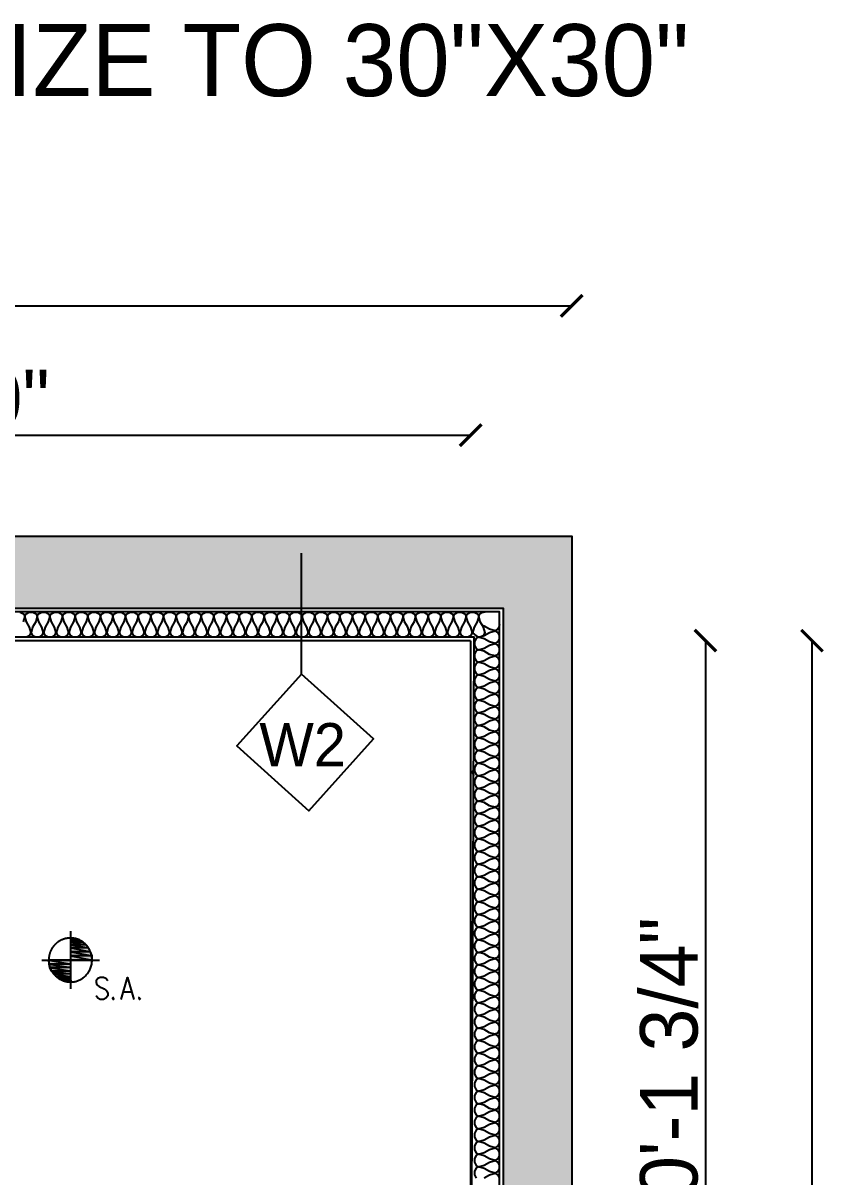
# Model space of a CAD drawing. Header units: inches. Extents: x 120 to 1121, y -124 to 610.
# Drawn here: x 808.6 to 919.9, y 443.3 to 603.6 of the extents above; entities that cross this region are included whole.
import ezdxf

# ---------------------------------------------------------------- set-up
doc = ezdxf.new("R2010")
doc.units = ezdxf.units.IN
doc.header["$LTSCALE"] = 0.5
doc.header["$MEASUREMENT"] = 0
doc.dimstyles.get("Standard").update_dxf_attribs({"dimtxt": 8, "dimasz": 3, "dimexe": 0.18, "dimexo": 0.0625, "dimgap": 1.03125, "dimtad": 1, "dimdec": 4, "dimzin": 0, "dimdsep": 46, "dimlunit": 4, "dimtxsty": 'Standard', "dimblk": 'ARCHTICK', "dimcen": 0.09, "dimse1": 1, "dimse2": 1, "dimclrd": 256, "dimclrt": 256, "dimadec": 0, "dimazin": 0, "dimtfac": 1, "dimtdec": 4, "dimtofl": 0, "dimtmove": 2, "dimatfit": 3, "dimfxl": 1, "dimtolj": 1, "dimtzin": 0, "dimlwd": -1, "dimarcsym": 0})

# ---------------------------------------------------------------- blocks, each defined once
blk = doc.blocks.new('_ArchTick')
at = {"color": 0, "linetype": 'ByBlock', "const_width": 0.15}
blk.add_lwpolyline([(-0.5, -0.5), (0.5, 0.5)], dxfattribs=at)
blk = doc.blocks.new('*D25')
at = {"transparency": 16777216}
blk.add_line((726.58, 546.38), (870.79, 546.38), dxfattribs=at)
at = {"layer": 'Defpoints', "color": 0, "transparency": 16777216}
for p in [(870.79, 546.38), (726.58, 517.82), (870.79, 517.82)]:
    blk.add_point(p, dxfattribs=at)
at = {"transparency": 16777216, "xscale": 3, "yscale": 3, "zscale": 3, "rotation": 180}
blk.add_blockref('_ArchTick', (726.58, 546.38), dxfattribs=at)
at = {"transparency": 16777216, "xscale": 3, "yscale": 3, "zscale": 3}
blk.add_blockref('_ArchTick', (870.79, 546.38), dxfattribs=at)
at = {"transparency": 16777216, "insert": (798.68, 551.41), "char_height": 8, "attachment_point": 5}
blk.add_mtext('\\A1;12\'-0"', dxfattribs=at)
blk = doc.blocks.new('*D29')
at = {"transparency": 16777216}
blk.add_line((918.23, 517.82), (918.23, 169.32), dxfattribs=at)
at = {"layer": 'Defpoints', "color": 0, "transparency": 16777216}
for p in [(870.79, 517.82), (822.72, 169.32), (918.23, 169.32)]:
    blk.add_point(p, dxfattribs=at)
at = {"transparency": 16777216, "xscale": 3, "yscale": 3, "zscale": 3}
for p, rotation in [((918.23, 517.82), 90), ((918.23, 169.32), 270)]:
    blk.add_blockref('_ArchTick', p, dxfattribs=dict(at, rotation=rotation))
at = {"transparency": 16777216, "insert": (913.2, 324.9), "char_height": 8, "attachment_point": 5, "rotation": 90}
blk.add_mtext('\\A1;29\'-0"', dxfattribs=at)
blk = doc.blocks.new('*D30')
at = {"transparency": 16777216}
blk.add_line((903.42, 517.82), (903.42, 395.89), dxfattribs=at)
at = {"layer": 'Defpoints', "color": 0, "transparency": 16777216}
for p in [(870.79, 517.82), (870.79, 395.89), (903.42, 395.89)]:
    blk.add_point(p, dxfattribs=at)
at = {"transparency": 16777216, "xscale": 3, "yscale": 3, "zscale": 3}
for p, rotation in [((903.42, 517.82), 90), ((903.42, 395.89), 270)]:
    blk.add_blockref('_ArchTick', p, dxfattribs=dict(at, rotation=rotation))
at = {"transparency": 16777216, "insert": (898.39, 456.85), "char_height": 8, "attachment_point": 5, "rotation": 90}
blk.add_mtext('\\A1;10\'-1 3/4"', dxfattribs=at)
blk = doc.blocks.new('*D50')
at = {"transparency": 16777216}
blk.add_line((176.04, 564.34), (884.83, 564.34), dxfattribs=at)
at = {"layer": 'Defpoints', "color": 0, "transparency": 16777216}
for p in [(884.83, 564.34), (176.04, 532.34), (884.83, 532.34)]:
    blk.add_point(p, dxfattribs=at)
at = {"transparency": 16777216, "xscale": 3, "yscale": 3, "zscale": 3, "rotation": 180}
blk.add_blockref('_ArchTick', (176.04, 564.34), dxfattribs=at)
at = {"transparency": 16777216, "xscale": 3, "yscale": 3, "zscale": 3}
blk.add_blockref('_ArchTick', (884.83, 564.34), dxfattribs=at)
at = {"transparency": 16777216, "insert": (466.44, 575.18), "char_height": 8, "attachment_point": 5}
blk.add_mtext('\\A1;59\'-1"', dxfattribs=at)

msp = doc.modelspace()

# ---------------------------------------------------------------- hatches: boundary and pattern name
at = {"true_color": 0xf0f0f0}
h = msp.add_hatch(color=7, dxfattribs=at)
h.dxf.hatch_style = 1
h.paths.add_polyline_path([(604.90586, 532.3379), (477.83181, 532.3379), (477.83181, 522.32356), (604.90586, 522.32356)])
h.paths.add_polyline_path([(758.12522, 532.3379), (634.94887, 532.3379), (634.94887, 522.32356), (635.04029, 522.32356), (758.12522, 522.32356)])
h.paths.add_polyline_path([(884.83358, 532.3379), (788.16822, 532.3379), (788.23126, 522.32356), (793.53377, 522.32356), (875.29295, 522.32356), (875.29295, 521.82285), (875.29295, 517.81709), (875.29295, 378.87561), (884.83358, 378.84871)])

# ---------------------------------------------------------------- linework, layer by layer
for p, q in [((847.29729, 513.18244), (847.29729, 530)), ((870.78652, 517.81709), (481.72952, 517.8173)), ((870.78652, 517.81709), (870.78652, 395.89255)), ((871.28722, 499.08351), (870.92521, 499.71054))]:
    msp.add_line(p, q)
for points in [[(598.71927, 522.32356), (477.83181, 522.32356), (477.83181, 532.3379), (884.83358, 532.3379), (884.83358, 228.90349), (837.23848, 228.90349), (875.29295, 228.90349), (885.30729, 228.90349)], [(793.53377, 522.32356), (788.16822, 522.32356), (875.29295, 522.32356), (875.29295, 521.82285), (875.29295, 517.81709), (875.29295, 330.51153), (875.29295, 265.8998), (875.29295, 278.97517), (870.78652, 278.97517)], [(874.79224, 321.03539), (874.79224, 330.51153), (874.79224, 517.81709), (874.79224, 518.31783), (874.79224, 521.82285), (793.53377, 521.82285), (788.25963, 521.82285)], [(858.01824, 395.39183), (870.78652, 395.39183), (870.78652, 395.39183), (871.28722, 517.81709), (871.28722, 518.31783), (793.53377, 518.31783), (788.25963, 518.31783)], [(815.21294, 469.41833), (815.21294, 477.45833)], [(815.21294, 476.41312), (815.77574, 476.41312), (815.21294, 476.41312)], [(811.19294, 473.43833), (819.23294, 473.43833)], [(820.35854, 470.54392), (820.11734, 470.86552), (819.79574, 471.02632), (819.31334, 471.02632), (818.99174, 470.86552), (818.75054, 470.54392), (818.75054, 470.30272), (818.83094, 469.98112), (818.99174, 469.90072), (819.15254, 469.73992), (819.87614, 469.41832), (820.11734, 469.25752), (820.19774, 469.17712), (820.35854, 468.85552), (820.35854, 468.45352), (820.11734, 468.13192), (819.79574, 467.97112), (819.31334, 467.97112), (818.99174, 468.13192), (818.75054, 468.45352)], [(822.20776, 467.97112), (823.09217, 471.02632), (823.97657, 467.97112)], [(821.16252, 468.29272), (821.00175, 468.13191), (821.16252, 467.97112), (821.24294, 468.13191)], [(822.52937, 469.01632), (823.65497, 469.01632)], [(824.78056, 468.29272), (824.70014, 468.13191), (824.78056, 467.97112), (824.94133, 468.13191)]]:
    msp.add_lwpolyline(points)
at = {"color": 254, "true_color": 0xdcdcdc}
for points in [[(808.20592, 521.78853), (808.64055, 521.56327), (808.82279, 521.23868), (808.59562, 520.45447)], [(808.56343, 518.35214), (809.08217, 518.35214), (809.5168, 518.57741), (809.69906, 518.902), (809.47187, 519.68621), (809.04997, 520.45447), (808.82279, 521.23868), (809.00505, 521.56327), (809.43968, 521.78853), (809.95842, 521.78853), (810.39304, 521.56327), (810.57531, 521.23868), (810.34812, 520.45447), (809.92622, 519.68621), (809.69906, 518.902), (809.88133, 518.57741), (810.31592, 518.35214), (810.83466, 518.35214), (811.26929, 518.57741), (811.45156, 518.902), (811.2244, 519.68621), (810.80249, 520.45447), (810.57531, 521.23868), (810.75757, 521.56327), (811.1922, 521.78853), (811.71094, 521.78853), (812.14557, 521.56327), (812.3278, 521.23868), (812.10064, 520.45447), (811.67874, 519.68621), (811.45156, 518.902), (811.63382, 518.57741), (812.06845, 518.35214), (812.58719, 518.35214), (813.02182, 518.57741), (813.20408, 518.902), (812.97689, 519.68621), (812.55499, 520.45447), (812.3278, 521.23868), (812.51007, 521.56327), (812.94469, 521.78853), (813.46344, 521.78853), (813.89806, 521.56327), (814.08032, 521.23868), (813.85314, 520.45447), (813.43124, 519.68621), (813.20408, 518.902), (813.38634, 518.57741), (813.82094, 518.35214), (814.33968, 518.35214), (814.77431, 518.57741), (814.95657, 518.902), (814.72942, 519.68621), (814.30752, 520.45447), (814.08032, 521.23868), (814.26259, 521.56327), (814.69721, 521.78853), (815.21596, 521.78853), (815.65058, 521.56327), (815.83282, 521.23868), (815.60567, 520.45447), (815.18376, 519.68621), (814.95657, 518.902), (815.13884, 518.57741), (815.57346, 518.35214), (816.09221, 518.35214), (816.52683, 518.57741), (816.7091, 518.902), (816.48191, 519.68621), (816.06, 520.45447), (815.83282, 521.23868), (816.01509, 521.56327), (816.44971, 521.78853), (816.96846, 521.78853), (817.40308, 521.56327), (817.58535, 521.23868), (817.35816, 520.45447), (816.93625, 519.68621), (816.7091, 518.902), (816.89136, 518.57741), (817.32596, 518.35214), (817.84471, 518.35214), (818.27933, 518.57741), (818.4616, 518.902), (818.2344, 519.68621), (817.81253, 520.45447), (817.58535, 521.23868), (817.76761, 521.56327), (818.20224, 521.78853), (818.72098, 521.78853), (819.1556, 521.56327), (819.33784, 521.23868), (819.11068, 520.45447), (818.68878, 519.68621), (818.4616, 518.902), (818.64385, 518.57741), (819.07848, 518.35214), (819.59722, 518.35214), (820.03185, 518.57741), (820.21411, 518.902), (819.98693, 519.68621), (819.56503, 520.45447), (819.33784, 521.23868), (819.5201, 521.56327), (819.95473, 521.78853), (820.47347, 521.78853), (820.9081, 521.56327), (821.09036, 521.23868), (820.86318, 520.45447), (820.44128, 519.68621), (820.21411, 518.902), (820.39635, 518.57741), (820.83097, 518.35214), (821.34972, 518.35214), (821.78434, 518.57741), (821.96661, 518.902), (821.73943, 519.68621), (821.31755, 520.45447), (821.09036, 521.23868), (821.27263, 521.56327), (821.70725, 521.78853), (822.226, 521.78853), (822.66059, 521.56327), (822.84286, 521.23868), (822.6157, 520.45447), (822.1938, 519.68621), (821.96661, 518.902), (822.14888, 518.57741), (822.5835, 518.35214), (823.10224, 518.35214), (823.53687, 518.57741), (823.71913, 518.902), (823.49195, 519.68621), (823.07005, 520.45447), (822.84286, 521.23868), (823.02512, 521.56327), (823.45975, 521.78853), (823.97849, 521.78853), (824.41312, 521.56327), (824.59538, 521.23868), (824.36819, 520.45447), (823.94629, 519.68621), (823.71913, 518.902), (823.90137, 518.57741), (824.336, 518.35214), (824.85474, 518.35214), (825.28936, 518.57741), (825.47163, 518.902), (825.24444, 519.68621), (824.82256, 520.45447), (824.59538, 521.23868), (824.77765, 521.56327), (825.21227, 521.78853), (825.73102, 521.78853), (826.16561, 521.56327), (826.34788, 521.23868), (826.12072, 520.45447), (825.69881, 519.68621), (825.47163, 518.902), (825.6539, 518.57741), (826.08852, 518.35214), (826.60727, 518.35214), (827.04189, 518.57741), (827.22416, 518.902), (826.99696, 519.68621), (826.57506, 520.45447), (826.34788, 521.23868), (826.53014, 521.56327), (826.96477, 521.78853), (827.48351, 521.78853), (827.91814, 521.56327), (828.1004, 521.23868), (827.87321, 520.45447), (827.45131, 519.68621), (827.22416, 518.902), (827.40639, 518.57741), (827.84102, 518.35214), (828.35976, 518.35214), (828.79439, 518.57741), (828.97664, 518.902), (828.74946, 519.68621), (828.32756, 520.45447), (828.1004, 521.23868), (828.28266, 521.56327), (828.71729, 521.78853), (829.23603, 521.78853), (829.67064, 521.56327), (829.85289, 521.23868), (829.62574, 520.45447), (829.20384, 519.68621), (828.97664, 518.902), (829.15891, 518.57741), (829.59353, 518.35214), (830.11228, 518.35214), (830.5469, 518.57741), (830.72917, 518.902), (830.50199, 519.68621), (830.08008, 520.45447), (829.85289, 521.23868), (830.03516, 521.56327), (830.46978, 521.78853), (830.98853, 521.78853), (831.42315, 521.56327), (831.60542, 521.23868), (831.37824, 520.45447), (830.95633, 519.68621), (830.72917, 518.902), (830.91141, 518.57741), (831.34603, 518.35214), (831.86478, 518.35214), (832.2994, 518.57741), (832.48167, 518.902), (832.25448, 519.68621), (831.83258, 520.45447), (831.60542, 521.23868), (831.78768, 521.56327), (832.22231, 521.78853), (832.74105, 521.78853), (833.17565, 521.56327), (833.35792, 521.23868), (833.13075, 520.45447), (832.70885, 519.68621), (832.48167, 518.902), (832.66393, 518.57741), (833.09856, 518.35214), (833.6173, 518.35214), (834.05192, 518.57741), (834.23419, 518.902), (834.007, 519.68621), (833.5851, 520.45447), (833.35792, 521.23868), (833.54018, 521.56327), (833.9748, 521.78853), (834.49355, 521.78853), (834.92817, 521.56327), (835.11044, 521.23868), (834.88325, 520.45447), (834.46135, 519.68621), (834.23419, 518.902), (834.41642, 518.57741), (834.85105, 518.35214), (835.3698, 518.35214), (835.80442, 518.57741), (835.98669, 518.902), (835.7595, 519.68621), (835.3376, 520.45447), (835.11044, 521.23868), (835.2927, 521.56327), (835.72733, 521.78853), (836.24607, 521.78853), (836.68067, 521.56327), (836.86293, 521.23868), (836.63577, 520.45447), (836.21387, 519.68621), (835.98669, 518.902), (836.16895, 518.57741), (836.60358, 518.35214), (837.12232, 518.35214), (837.55695, 518.57741), (837.7392, 518.902), (837.51202, 519.68621), (837.09012, 520.45447), (836.86293, 521.23868), (837.0452, 521.56327), (837.47982, 521.78853), (837.99856, 521.78853), (838.43319, 521.56327), (838.61545, 521.23868), (838.38827, 520.45447), (837.96637, 519.68621), (837.7392, 518.902), (837.92144, 518.57741), (838.35607, 518.35214), (838.87481, 518.35214), (839.30944, 518.57741), (839.4917, 518.902), (839.26452, 519.68621), (838.84262, 520.45447), (838.61545, 521.23868), (838.79772, 521.56327), (839.23234, 521.78853), (839.75106, 521.78853), (840.18568, 521.56327), (840.36795, 521.23868), (840.1408, 520.45447), (839.71889, 519.68621), (839.4917, 518.902), (839.67397, 518.57741), (840.10859, 518.35214), (840.62734, 518.35214), (841.06196, 518.57741), (841.24423, 518.902), (841.01704, 519.68621), (840.59513, 520.45447), (840.36795, 521.23868), (840.55022, 521.56327), (840.98484, 521.78853), (841.50359, 521.78853), (841.93821, 521.56327), (842.12048, 521.23868), (841.89328, 520.45447), (841.47138, 519.68621), (841.24423, 518.902), (841.42647, 518.57741), (841.86109, 518.35214), (842.37984, 518.35214), (842.81446, 518.57741), (842.99672, 518.902), (842.76953, 519.68621), (842.34763, 520.45447), (842.12048, 521.23868), (842.30274, 521.56327), (842.73736, 521.78853), (843.25608, 521.78853), (843.69071, 521.56327), (843.87297, 521.23868), (843.64581, 520.45447), (843.22391, 519.68621), (842.99672, 518.902), (843.17898, 518.57741), (843.61361, 518.35214), (844.13235, 518.35214), (844.56698, 518.57741), (844.74921, 518.902), (844.52206, 519.68621), (844.10016, 520.45447), (843.87297, 521.23868), (844.05523, 521.56327), (844.48986, 521.78853), (845.0086, 521.78853), (845.44323, 521.56327), (845.62549, 521.23868), (845.39831, 520.45447), (844.9764, 519.68621), (844.74921, 518.902), (844.93148, 518.57741), (845.3661, 518.35214), (845.88485, 518.35214), (846.31948, 518.57741), (846.50174, 518.902), (846.27456, 519.68621), (845.85265, 520.45447), (845.62549, 521.23868), (845.80776, 521.56327), (846.24238, 521.78853), (846.7611, 521.78853), (847.19572, 521.56327), (847.37799, 521.23868), (847.15083, 520.45447), (846.72893, 519.68621), (846.50174, 518.902), (846.684, 518.57741), (847.11863, 518.35214), (847.63737, 518.35214), (848.072, 518.57741), (848.25424, 518.902), (848.02708, 519.68621), (847.60518, 520.45447), (847.37799, 521.23868), (847.56025, 521.56327), (847.99488, 521.78853), (848.51362, 521.78853), (848.94824, 521.56327), (849.13051, 521.23868), (848.90332, 520.45447), (848.48143, 519.68621), (848.25424, 518.902), (848.4365, 518.57741), (848.87112, 518.35214), (849.38987, 518.35214), (849.82449, 518.57741), (850.00676, 518.902), (849.77957, 519.68621), (849.35767, 520.45447), (849.13051, 521.23868), (849.31278, 521.56327), (849.74737, 521.78853), (850.26612, 521.78853), (850.70074, 521.56327), (850.88301, 521.23868), (850.65584, 520.45447), (850.23394, 519.68621), (850.00676, 518.902), (850.18903, 518.57741), (850.62365, 518.35214), (851.1424, 518.35214), (851.57702, 518.57741), (851.75926, 518.902), (851.53209, 519.68621), (851.11019, 520.45447), (850.88301, 521.23868), (851.06527, 521.56327), (851.4999, 521.78853), (852.01864, 521.78853), (852.45327, 521.56327), (852.63553, 521.23868), (852.40834, 520.45447), (851.98644, 519.68621), (851.75926, 518.902), (851.94152, 518.57741), (852.37615, 518.35214), (852.89488, 518.35214), (853.32952, 518.57741), (853.51177, 518.902), (853.28459, 519.68621), (852.86269, 520.45447), (852.63553, 521.23868), (852.81779, 521.56327), (853.2524, 521.78853), (853.77113, 521.78853), (854.20576, 521.56327), (854.38802, 521.23868), (854.16087, 520.45447), (853.73896, 519.68621), (853.51177, 518.902), (853.69404, 518.57741), (854.12866, 518.35214), (854.64741, 518.35214), (855.08203, 518.57741), (855.26427, 518.902), (855.03712, 519.68621), (854.61521, 520.45447), (854.38802, 521.23868), (854.57029, 521.56327), (855.00491, 521.78853), (855.52366, 521.78853), (855.95828, 521.56327), (856.14055, 521.23868), (855.91336, 520.45447), (855.49146, 519.68621), (855.26427, 518.902), (855.44654, 518.57741), (855.88116, 518.35214), (856.39991, 518.35214), (856.83453, 518.57741), (857.0168, 518.902), (856.78961, 519.68621), (856.36771, 520.45447), (856.14055, 521.23868), (856.32281, 521.56327), (856.75741, 521.78853), (857.27616, 521.78853), (857.71078, 521.56327), (857.89304, 521.23868), (857.66588, 520.45447), (857.24398, 519.68621), (857.0168, 518.902), (857.19906, 518.57741), (857.63368, 518.35214), (858.15243, 518.35214), (858.58705, 518.57741), (858.76929, 518.902), (858.54213, 519.68621), (858.12023, 520.45447), (857.89304, 521.23868), (858.07531, 521.56327), (858.50993, 521.78853), (859.02868, 521.78853), (859.4633, 521.56327), (859.64557, 521.23868), (859.41838, 520.45447), (858.99648, 519.68621), (858.76929, 518.902), (858.95156, 518.57741), (859.38618, 518.35214), (859.90493, 518.35214), (860.33955, 518.57741), (860.52182, 518.902), (860.29463, 519.68621), (859.87272, 520.45447), (859.64557, 521.23868), (859.82783, 521.56327), (860.26243, 521.78853), (860.78117, 521.78853), (861.2158, 521.56327), (861.39806, 521.23868), (861.17088, 520.45447), (860.749, 519.68621), (860.52182, 518.902), (860.70408, 518.57741), (861.13871, 518.35214), (861.65744, 518.35214), (862.09208, 518.57741), (862.27431, 518.902), (862.04715, 519.68621), (861.62525, 520.45447), (861.39806, 521.23868), (861.58032, 521.56327), (862.01495, 521.78853), (862.53369, 521.78853), (862.96832, 521.56327), (863.15058, 521.23868), (862.9234, 520.45447), (862.5015, 519.68621), (862.27431, 518.902), (862.45657, 518.57741), (862.8912, 518.35214), (863.40994, 518.35214), (863.84456, 518.57741), (864.02683, 518.902), (863.79965, 519.68621), (863.37775, 520.45447), (863.15058, 521.23868), (863.33285, 521.56327), (863.76744, 521.78853), (864.28619, 521.78853), (864.72081, 521.56327), (864.90308, 521.23868), (864.6759, 520.45447), (864.25402, 519.68621), (864.02683, 518.902), (864.2091, 518.57741), (864.64372, 518.35214), (865.16247, 518.35214), (865.59709, 518.57741), (865.77933, 518.902), (865.55216, 519.68621), (865.13026, 520.45447), (864.90308, 521.23868), (865.08535, 521.56327), (865.51997, 521.78853), (866.03872, 521.78853), (866.47334, 521.56327), (866.6556, 521.23868), (866.42841, 520.45447), (866.00651, 519.68621), (865.77933, 518.902), (865.9616, 518.57741), (866.39622, 518.35214), (866.91496, 518.35214), (867.34959, 518.57741), (867.53185, 518.902), (867.30466, 519.68621), (866.88276, 520.45447), (866.6556, 521.23868), (866.83784, 521.56327), (867.27247, 521.78853), (867.79121, 521.78853), (868.22584, 521.56327), (868.4081, 521.23868), (868.18091, 520.45447), (867.75904, 519.68621), (867.53185, 518.902), (867.71411, 518.57741), (868.14874, 518.35214), (868.66749, 518.35214), (869.10208, 518.57741), (869.28434, 518.902), (869.05719, 519.68621), (868.63528, 520.45447), (868.4081, 521.23868), (868.59036, 521.56327), (869.02499, 521.78853), (869.54373, 521.78853), (869.97836, 521.56327), (870.16062, 521.23868), (869.93344, 520.45447), (869.51153, 519.68621), (869.28434, 518.902), (869.46661, 518.57741), (869.90124, 518.35214), (870.41998, 518.35214), (870.85461, 518.57741), (871.03687, 518.902), (870.80968, 519.68621), (870.38778, 520.45447), (870.16062, 521.23868), (870.34286, 521.56327), (870.77748, 521.78853), (871.29623, 521.78853), (871.73085, 521.56327), (871.91312, 521.23868), (871.68593, 520.45447), (871.26406, 519.68621), (871.03687, 518.902), (871.5468, 518.5001), (871.81029, 518.35214), (871.98984, 518.35214)], [(872.40396, 518.47211), (872.6071, 518.57741), (872.78936, 518.902), (872.56221, 519.68621), (872.14031, 520.45447), (871.91312, 521.23868), (872.04851, 521.51252), (872.37861, 521.7326), (872.78936, 521.82285)], [(874.79224, 520.07033), (874.70199, 519.65957), (874.48191, 519.32947), (874.20807, 519.19408), (873.42386, 519.42126), (872.6556, 519.84317), (872.44204, 519.90503)], [(871.8714, 518.31783), (872.6556, 518.54501), (873.42386, 518.96689), (874.20807, 519.19408), (874.53266, 519.01181), (874.75792, 518.57719), (874.75792, 518.05845), (874.53266, 517.62385), (874.20807, 517.44158), (873.42386, 517.66874), (872.6556, 518.09064), (871.8714, 518.31783), (871.5468, 518.13557), (871.32153, 517.70094), (871.32153, 517.1822), (871.5468, 516.74757), (871.8714, 516.56531), (872.6556, 516.7925), (873.42386, 517.21439), (874.20807, 517.44158), (874.53266, 517.25932), (874.75792, 516.82469), (874.75792, 516.30595), (874.53266, 515.87133), (874.20807, 515.68906), (873.42386, 515.91625), (872.6556, 516.33815), (871.8714, 516.56531), (871.5468, 516.38307), (871.32153, 515.94845), (871.32153, 515.4297), (871.5468, 514.99508), (871.8714, 514.81281), (872.6556, 515.04), (873.42386, 515.46188), (874.20807, 515.68906), (874.53266, 515.50679), (874.75792, 515.07217), (874.75792, 514.55342), (874.53266, 514.11883), (874.20807, 513.93656), (873.42386, 514.16373), (872.6556, 514.58563), (871.8714, 514.81281), (871.5468, 514.63055), (871.32153, 514.19592), (871.32153, 513.67717), (871.5468, 513.24255), (871.8714, 513.06029), (872.6556, 513.28748), (873.42386, 513.70938), (874.20807, 513.93656), (874.53266, 513.7543), (874.75792, 513.31967), (874.75792, 512.80093), (874.53266, 512.3663), (874.20807, 512.18405), (873.42386, 512.41123), (872.6556, 512.83313), (871.8714, 513.06029), (871.5468, 512.87805), (871.32153, 512.44342), (871.32153, 511.92469), (871.5468, 511.49005), (871.8714, 511.3078), (872.6556, 511.53498), (873.42386, 511.95688), (874.20807, 512.18405), (874.53266, 512.00178), (874.75792, 511.56716), (874.75792, 511.04841), (874.53266, 510.61381), (874.20807, 510.43155), (873.42386, 510.6587), (872.6556, 511.08061), (871.8714, 511.3078), (871.5468, 511.12553), (871.32153, 510.69091), (871.32153, 510.17216), (871.5468, 509.73754), (871.8714, 509.55527), (872.6556, 509.78245), (873.42386, 510.20436), (874.20807, 510.43155), (874.53266, 510.24928), (874.75792, 509.81466), (874.75792, 509.29591), (874.53266, 508.86129), (874.20807, 508.67902), (873.42386, 508.90621), (872.6556, 509.32811), (871.8714, 509.55527), (871.5468, 509.37303), (871.32153, 508.93841), (871.32153, 508.41966), (871.5468, 507.98504), (871.8714, 507.80277), (872.6556, 508.02997), (873.42386, 508.45187), (874.20807, 508.67902), (874.53266, 508.49676), (874.75792, 508.06213), (874.75792, 507.54339), (874.53266, 507.10879), (874.20807, 506.92653), (873.42386, 507.15369), (872.6556, 507.57559), (871.8714, 507.80277), (871.5468, 507.62051), (871.32153, 507.18589), (871.32153, 506.66714), (871.5468, 506.23252), (871.8714, 506.05025), (872.6556, 506.27744), (873.42386, 506.69934), (874.20807, 506.92653), (874.53266, 506.74426), (874.75792, 506.30964), (874.75792, 505.79089), (874.53266, 505.35627), (874.20807, 505.174), (873.42386, 505.40119), (872.6556, 505.82309), (871.8714, 506.05025), (871.5468, 505.86802), (871.32153, 505.43339), (871.32153, 504.91465), (871.5468, 504.48002), (871.8714, 504.29776), (872.6556, 504.52494), (873.42386, 504.94685), (874.20807, 505.174), (874.53266, 504.99174), (874.75792, 504.55711), (874.75792, 504.03837), (874.53266, 503.60377), (874.20807, 503.42151), (873.42386, 503.64867), (872.6556, 504.07057), (871.8714, 504.29776), (871.5468, 504.11549), (871.32153, 503.68087), (871.32153, 503.16213), (871.5468, 502.72749), (871.8714, 502.54524), (872.6556, 502.77242), (873.42386, 503.19432), (874.20807, 503.42151), (874.53266, 503.23925), (874.75792, 502.80462), (874.75792, 502.28588), (874.53266, 501.85125), (874.20807, 501.66899), (873.42386, 501.89617), (872.6556, 502.31807), (871.8714, 502.54524), (871.5468, 502.363), (871.32153, 501.92837), (871.32153, 501.40963), (871.5468, 500.97501), (871.8714, 500.79274), (872.6556, 501.01992), (873.42386, 501.44182), (874.20807, 501.66899), (874.53266, 501.48672), (874.75792, 501.0521), (874.75792, 500.53338), (874.53266, 500.09876), (874.20807, 499.91649), (873.42386, 500.14365), (872.6556, 500.56555), (871.8714, 500.79274), (871.5468, 500.61047), (871.32153, 500.17585), (871.32153, 499.6571), (871.5468, 499.22248), (871.8714, 499.04021), (872.6556, 499.26741), (873.42386, 499.68931), (874.20807, 499.91649), (874.53266, 499.73422), (874.75792, 499.2996), (874.75792, 498.78085), (874.53266, 498.34623), (874.20807, 498.16397), (873.42386, 498.39116), (872.6556, 498.81306), (871.8714, 499.04021), (871.5468, 498.85797), (871.32153, 498.42335), (871.32153, 497.90461), (871.5468, 497.46998), (871.8714, 497.28772), (872.6556, 497.51491), (873.42386, 497.93681), (874.20807, 498.16397), (874.53266, 497.98171), (874.75792, 497.54708), (874.75792, 497.02837), (874.53266, 496.59373), (874.20807, 496.41148), (873.42386, 496.63863), (872.6556, 497.06053), (871.8714, 497.28772), (871.5468, 497.10546), (871.32153, 496.67083), (871.32153, 496.15209), (871.5468, 495.71746), (871.8714, 495.53523), (872.6556, 495.76238), (873.42386, 496.18429), (874.20807, 496.41148), (874.53266, 496.22921), (874.75792, 495.79458), (874.75792, 495.27584), (874.53266, 494.84121), (874.20807, 494.65895), (873.42386, 494.88613), (872.6556, 495.30804), (871.8714, 495.53523), (871.5468, 495.35296), (871.32153, 494.91834), (871.32153, 494.39959), (871.5468, 493.96497), (871.8714, 493.7827), (872.6556, 494.00989), (873.42386, 494.43179), (874.20807, 494.65895), (874.53266, 494.47669), (874.75792, 494.04206), (874.75792, 493.52334), (874.53266, 493.08872), (874.20807, 492.90645), (873.42386, 493.13361), (872.6556, 493.55551), (871.8714, 493.7827), (871.5468, 493.60044), (871.32153, 493.16581), (871.32153, 492.64707), (871.5468, 492.21245), (871.8714, 492.03021), (872.6556, 492.25736), (873.42386, 492.67926), (874.20807, 492.90645), (874.53266, 492.72419), (874.75792, 492.28957), (874.75792, 491.77082), (874.53266, 491.3362), (874.20807, 491.15393), (873.42386, 491.38112), (872.6556, 491.80302), (871.8714, 492.03021), (871.5468, 491.84794), (871.32153, 491.41332), (871.32153, 490.89457), (871.5468, 490.45995), (871.8714, 490.27768), (872.6556, 490.50487), (873.42386, 490.92677), (874.20807, 491.15393), (874.53266, 490.97166), (874.75792, 490.53707), (874.75792, 490.01832), (874.53266, 489.5837), (874.20807, 489.40143), (873.42386, 489.6286), (872.6556, 490.0505), (871.8714, 490.27768), (871.5468, 490.09541), (871.32153, 489.66079), (871.32153, 489.14205), (871.5468, 488.70742), (871.8714, 488.52518), (872.6556, 488.75235), (873.42386, 489.17425), (874.20807, 489.40143), (874.53266, 489.21917), (874.75792, 488.78454), (874.75792, 488.26581), (874.53266, 487.83117), (874.20807, 487.64892), (873.42386, 487.8761), (872.6556, 488.298), (871.8714, 488.52518), (871.5468, 488.34293), (871.32153, 487.90829), (871.32153, 487.38956), (871.5468, 486.95493), (871.8714, 486.77267), (872.6556, 486.99985), (873.42386, 487.42175), (874.20807, 487.64892), (874.53266, 487.46665), (874.75792, 487.03205), (874.75792, 486.51331), (874.53266, 486.07869), (874.20807, 485.89642), (873.42386, 486.12357), (872.6556, 486.54548), (871.8714, 486.77267), (871.5468, 486.5904), (871.32153, 486.15578), (871.32153, 485.63703), (871.5468, 485.20241), (871.8714, 485.02017), (872.6556, 485.24733), (873.42386, 485.66923), (874.20807, 485.89642), (874.53266, 485.71415), (874.75792, 485.27953), (874.75792, 484.76078), (874.53266, 484.32616), (874.20807, 484.14389), (873.42386, 484.37108), (872.6556, 484.79298), (871.8714, 485.02017), (871.5468, 484.8379), (871.32153, 484.40328), (871.32153, 483.88453), (871.5468, 483.44991), (871.8714, 483.26765), (872.6556, 483.49484), (873.42386, 483.91674), (874.20807, 484.14389), (874.53266, 483.96163), (874.75792, 483.52703), (874.75792, 483.00829), (874.53266, 482.57366), (874.20807, 482.3914), (873.42386, 482.61856), (872.6556, 483.04046), (871.8714, 483.26765), (871.5468, 483.08538), (871.32153, 482.65076), (871.32153, 482.13201), (871.5468, 481.69739), (871.8714, 481.51515), (872.6556, 481.74231), (873.42386, 482.16421), (874.20807, 482.3914), (874.53266, 482.20913), (874.75792, 481.77451), (874.75792, 481.25576), (874.53266, 480.82114), (874.20807, 480.63887), (873.42386, 480.86606), (872.6556, 481.28797), (871.8714, 481.51515), (871.5468, 481.33289), (871.32153, 480.89826), (871.32153, 480.37952), (871.5468, 479.94489), (871.8714, 479.76263), (872.6556, 479.98981), (873.42386, 480.41172), (874.20807, 480.63887), (874.53266, 480.45661), (874.75792, 480.02201), (874.75792, 479.50327), (874.53266, 479.06864), (874.20807, 478.88638), (873.42386, 479.11357), (872.6556, 479.53544), (871.8714, 479.76263), (871.5468, 479.58037), (871.32153, 479.14573), (871.32153, 478.627), (871.5468, 478.19237), (871.8714, 478.01013), (872.6556, 478.23729), (873.42386, 478.65919), (874.20807, 478.88638), (874.53266, 478.70412), (874.75792, 478.26949), (874.75792, 477.75075), (874.53266, 477.31613), (874.20807, 477.13386), (873.42386, 477.36104), (872.6556, 477.78294), (871.8714, 478.01013), (871.5468, 477.82787), (871.32153, 477.39325), (871.32153, 476.8745), (871.5468, 476.43988), (871.8714, 476.25761), (872.6556, 476.48479), (873.42386, 476.90669), (874.20807, 477.13386), (874.53266, 476.95159), (874.75792, 476.517), (874.75792, 475.99825), (874.53266, 475.56363), (874.20807, 475.38136), (873.42386, 475.60855), (872.6556, 476.03042), (871.8714, 476.25761), (871.5468, 476.07534), (871.32153, 475.64072), (871.32153, 475.12197), (871.5468, 474.68735), (871.8714, 474.50511), (872.6556, 474.73228), (873.42386, 475.15418), (874.20807, 475.38136), (874.53266, 475.19909), (874.75792, 474.76447), (874.75792, 474.24573), (874.53266, 473.8111), (874.20807, 473.62884), (873.42386, 473.85603), (872.6556, 474.27793), (871.8714, 474.50511), (871.5468, 474.32285), (871.32153, 473.88822), (871.32153, 473.36948), (871.5468, 472.93485), (871.8714, 472.75259), (872.6556, 472.97978), (873.42386, 473.40168), (874.20807, 473.62884), (874.53266, 473.44661), (874.75792, 473.01197), (874.75792, 472.49324), (874.53266, 472.05861), (874.20807, 471.87634), (873.42386, 472.10353), (872.6556, 472.52541), (871.8714, 472.75259), (871.5468, 472.57033), (871.32153, 472.1357), (871.32153, 471.61696), (871.5468, 471.18236), (871.8714, 471.0001), (872.6556, 471.22725), (873.42386, 471.64916), (874.20807, 471.87634), (874.53266, 471.69408), (874.75792, 471.25945), (874.75792, 470.74071), (874.53266, 470.30608), (874.20807, 470.12382), (873.42386, 470.35101), (872.6556, 470.77291), (871.8714, 471.0001), (871.5468, 470.81783), (871.32153, 470.38321), (871.32153, 469.86446), (871.5468, 469.42984), (871.8714, 469.24757), (872.6556, 469.47476), (873.42386, 469.89666), (874.20807, 470.12382), (874.53266, 469.94158), (874.75792, 469.50696), (874.75792, 468.98821), (874.53266, 468.55359), (874.20807, 468.37133), (873.42386, 468.59851), (872.6556, 469.02041), (871.8714, 469.24757), (871.5468, 469.06531), (871.32153, 468.63069), (871.32153, 468.11194), (871.5468, 467.67734), (871.8714, 467.49508), (872.6556, 467.72223), (873.42386, 468.14413), (874.20807, 468.37133), (874.53266, 468.18906), (874.75792, 467.75444), (874.75792, 467.23569), (874.53266, 466.80107), (874.20807, 466.6188), (873.42386, 466.84599), (872.6556, 467.26789), (871.8714, 467.49508), (871.5468, 467.31281), (871.32153, 466.87819), (871.32153, 466.35944), (871.5468, 465.92482), (871.8714, 465.74255), (872.6556, 465.96974), (873.42386, 466.39165), (874.20807, 466.6188), (874.53266, 466.43656), (874.75792, 466.00194), (874.75792, 465.48319), (874.53266, 465.04857), (874.20807, 464.8663), (873.42386, 465.09349), (872.6556, 465.5154), (871.8714, 465.74255), (871.5468, 465.56029), (871.32153, 465.12566), (871.32153, 464.60692), (871.5468, 464.17232), (871.8714, 463.99005), (872.6556, 464.21722), (873.42386, 464.63912), (874.20807, 464.8663), (874.53266, 464.68405), (874.75792, 464.24941), (874.75792, 463.73068), (874.53266, 463.29605), (874.20807, 463.11379), (873.42386, 463.34097), (872.6556, 463.76287), (871.8714, 463.99005), (871.5468, 463.8078), (871.32153, 463.37317), (871.32153, 462.85443), (871.5468, 462.4198), (871.8714, 462.23754), (872.6556, 462.46472), (873.42386, 462.88662), (874.20807, 463.11379), (874.53266, 462.93155), (874.75792, 462.49693), (874.75792, 461.97818), (874.53266, 461.54356), (874.20807, 461.36129), (873.42386, 461.58847), (872.6556, 462.01037), (871.8714, 462.23754), (871.5468, 462.05527), (871.32153, 461.62065), (871.32153, 461.1019), (871.5468, 460.66731), (871.8714, 460.48504), (872.6556, 460.7122), (873.42386, 461.1341), (874.20807, 461.36129), (874.53266, 461.17902), (874.75792, 460.7444), (874.75792, 460.22565), (874.53266, 459.79103), (874.20807, 459.60877), (873.42386, 459.83595), (872.6556, 460.25785), (871.8714, 460.48504), (871.5468, 460.30277), (871.32153, 459.86815), (871.32153, 459.34941), (871.5468, 458.91478), (871.8714, 458.73252), (872.6556, 458.95971), (873.42386, 459.38161), (874.20807, 459.60877), (874.53266, 459.42653), (874.75792, 458.9919), (874.75792, 458.47316), (874.53266, 458.03853), (874.20807, 457.85627), (873.42386, 458.08346), (872.6556, 458.50536), (871.8714, 458.73252), (871.5468, 458.55025), (871.32153, 458.11563), (871.32153, 457.59691), (871.5468, 457.16229), (871.8714, 456.98002), (872.6556, 457.20718), (873.42386, 457.62909), (874.20807, 457.85627), (874.53266, 457.674), (874.75792, 457.23938), (874.75792, 456.72063), (874.53266, 456.28601), (874.20807, 456.10374), (873.42386, 456.33093), (872.6556, 456.75284), (871.8714, 456.98002), (871.5468, 456.79776), (871.32153, 456.36313), (871.32153, 455.84439), (871.5468, 455.40976), (871.8714, 455.22749), (872.6556, 455.45469), (873.42386, 455.87659), (874.20807, 456.10374), (874.53266, 455.92151), (874.75792, 455.48688), (874.75792, 454.96814), (874.53266, 454.53351), (874.20807, 454.35125), (873.42386, 454.57844), (872.6556, 455.00034), (871.8714, 455.22749), (871.5468, 455.04524), (871.32153, 454.61061), (871.32153, 454.09189), (871.5468, 453.65726), (871.8714, 453.47501), (872.6556, 453.70216), (873.42386, 454.12406), (874.20807, 454.35125), (874.53266, 454.16899), (874.75792, 453.73437), (874.75792, 453.21562), (874.53266, 452.781), (874.20807, 452.59873), (873.42386, 452.82591), (872.6556, 453.24781), (871.8714, 453.47501), (871.5468, 453.29274), (871.32153, 452.85812), (871.32153, 452.33937), (871.5468, 451.90475), (871.8714, 451.72248), (872.6556, 451.94966), (873.42386, 452.37157), (874.20807, 452.59873), (874.53266, 452.41649), (874.75792, 451.98187), (874.75792, 451.46312), (874.53266, 451.0285), (874.20807, 450.84623), (873.42386, 451.07342), (872.6556, 451.49532), (871.8714, 451.72248), (871.5468, 451.54021), (871.32153, 451.10559), (871.32153, 450.58687), (871.5468, 450.15225), (871.8714, 449.96998), (872.6556, 450.19715), (873.42386, 450.61905), (874.20807, 450.84623), (874.53266, 450.66397), (874.75792, 450.22934), (874.75792, 449.7106), (874.53266, 449.27597), (874.20807, 449.09373), (873.42386, 449.3209), (872.6556, 449.7428), (871.8714, 449.96998), (871.5468, 449.78772), (871.32153, 449.35309), (871.32153, 448.83435), (871.5468, 448.39973), (871.8714, 448.21746), (872.6556, 448.44465), (873.42386, 448.86655), (874.20807, 449.09373), (874.53266, 448.91148), (874.75792, 448.47685), (874.75792, 447.9581), (874.53266, 447.52348), (874.20807, 447.34121), (873.42386, 447.5684), (872.6556, 447.9903), (871.8714, 448.21746), (871.5468, 448.0352), (871.32153, 447.60057), (871.32153, 447.08186), (871.5468, 446.64723), (871.8714, 446.46497), (872.6556, 446.69213), (873.42386, 447.11403), (874.20807, 447.34121), (874.53266, 447.15895), (874.75792, 446.72432), (874.75792, 446.20558), (874.53266, 445.77095), (874.20807, 445.58872), (873.42386, 445.81588), (872.6556, 446.23778), (871.8714, 446.46497), (871.5468, 446.2827), (871.32153, 445.84808), (871.32153, 445.32933), (871.5468, 444.89471), (871.8714, 444.71245), (872.6556, 444.93963), (873.42386, 445.36153), (874.20807, 445.58872), (874.53266, 445.40645), (874.75792, 444.97183), (874.75792, 444.45309), (874.53266, 444.01846), (874.20807, 443.8362), (873.42386, 444.06338), (872.6556, 444.48528), (871.8714, 444.71245), (871.5468, 444.53018), (871.32153, 444.09558), (871.32153, 443.57684), (871.5468, 443.14221)], [(872.6556, 443.1871), (873.42386, 443.60901), (874.20807, 443.8362), (874.53266, 443.65393), (874.75792, 443.21931)]]:
    msp.add_lwpolyline(points, dxfattribs=at)
for points in [[(847.29729, 513.18244), (838.29729, 503.18244), (848.29729, 494.18244), (857.29729, 504.18244)], [(815.77574, 476.41312), (815.21294, 476.41312), (816.33854, 476.25231)], [(815.21294, 476.41312), (816.33854, 476.25231), (815.21294, 476.25231)], [(816.33854, 476.25231), (815.21294, 476.25231), (816.90133, 475.93072)], [(815.21294, 476.25231), (816.90133, 475.93072), (815.21294, 475.93072)], [(816.90133, 475.93072), (815.21294, 475.93072), (817.30336, 475.52871)], [(815.21294, 475.93072), (817.30336, 475.52871), (815.21294, 475.52871)], [(817.30336, 475.52871), (815.21294, 475.52871), (817.70532, 475.12672)], [(815.21294, 475.52871), (817.70532, 475.12672), (815.21294, 475.12672)], [(817.70532, 475.12672), (815.21294, 475.12672), (817.94657, 474.56392)], [(815.21294, 475.12672), (817.94657, 474.56392), (815.21294, 474.56392)], [(815.21294, 473.43833), (812.15776, 473.43833), (815.21294, 472.87551)], [(812.15776, 473.43833), (815.21294, 472.87551), (812.23812, 472.87551)], [(817.94657, 474.56392), (815.21294, 474.56392), (818.18776, 474.00112)], [(815.21294, 474.56392), (818.18776, 474.00112), (815.21294, 474.00112)], [(818.18776, 474.00112), (815.21294, 474.00112), (818.18776, 473.43833)], [(815.21294, 474.00112), (818.18776, 473.43833), (815.21294, 473.43833)], [(815.21294, 472.87551), (812.23812, 472.87551), (815.21294, 472.39312)], [(812.23812, 472.87551), (815.21294, 472.39312), (812.31854, 472.39312)], [(815.21294, 472.39312), (812.31854, 472.39312), (815.21294, 471.91072)], [(812.31854, 472.39312), (815.21294, 471.91072), (812.55973, 471.91072)], [(815.21294, 471.91072), (812.55973, 471.91072), (815.21294, 471.50871)], [(812.55973, 471.91072), (815.21294, 471.50871), (812.88133, 471.50871)], [(815.21294, 471.50871), (812.88133, 471.50871), (815.21294, 471.10672)], [(812.88133, 471.50871), (815.21294, 471.10672), (813.28336, 471.10672)], [(815.21294, 471.10672), (813.28336, 471.10672), (815.21294, 470.78513)], [(813.28336, 471.10672), (815.21294, 470.78513), (813.68532, 470.78513)], [(815.21294, 470.78513), (813.68532, 470.78513), (815.21294, 470.62432)], [(813.68532, 470.78513), (815.21294, 470.62432), (814.16776, 470.62432)], [(814.16776, 470.62432), (814.65014, 470.46352), (815.21294, 470.46352)], [(814.16776, 470.62432), (815.21294, 470.62432), (815.21294, 470.46352)], [(814.65014, 470.46352), (815.21294, 470.46352), (815.21294, 470.38312)]]:
    msp.add_lwpolyline(points, close=True)
msp.add_rational_spline([(815.21296, 470.38313), (816.82096, 470.38313), (818.18776, 471.74993), (818.18776, 473.43833), (818.18776, 475.12673), (816.82096, 476.49353), (815.21296, 476.49353), (814.09483, 476.49402), (813.12634, 475.93524), (812.56713, 474.96699), (812.00792, 473.99875), (812.00792, 472.88062), (812.56713, 471.91237), (813.12634, 470.94412), (814.09483, 470.38534), (815.21296, 470.38584)], [1, 1, 1, 1, 1, 1, 1, 0.910634261209, 0.910634261209, 1, 0.910634261209, 0.910634261209, 1, 0.910634261209, 0.910634261209, 1], degree=3, knots=[0, 0, 0, 0, 1, 1, 1, 2, 2, 2, 3.047493561, 3.047493561, 3.047493561, 4.094987122, 4.094987122, 4.094987122, 5.142480683, 5.142480683, 5.142480683, 5.142480683])
at = {"transparency": 33554559}
for points in [[(815.77574, 476.41312), (815.21294, 476.41312), (816.33854, 476.25231)], [(815.21294, 476.41312), (816.33854, 476.25231), (815.21294, 476.25231)], [(816.33854, 476.25231), (815.21294, 476.25231), (816.90133, 475.93072)], [(815.21294, 476.25231), (816.90133, 475.93072), (815.21294, 475.93072)], [(816.90133, 475.93072), (815.21294, 475.93072), (817.30336, 475.52871)], [(815.21294, 475.93072), (817.30336, 475.52871), (815.21294, 475.52871)], [(817.30336, 475.52871), (815.21294, 475.52871), (817.70532, 475.12672)], [(815.21294, 475.52871), (817.70532, 475.12672), (815.21294, 475.12672)], [(817.70532, 475.12672), (815.21294, 475.12672), (817.94657, 474.56392)], [(815.21294, 475.12672), (817.94657, 474.56392), (815.21294, 474.56392)], [(815.21294, 473.43833), (812.15776, 473.43833), (815.21294, 472.87551)], [(812.15776, 473.43833), (815.21294, 472.87551), (812.23812, 472.87551)], [(817.94657, 474.56392), (815.21294, 474.56392), (818.18776, 474.00112)], [(815.21294, 474.56392), (818.18776, 474.00112), (815.21294, 474.00112)], [(818.18776, 474.00112), (815.21294, 474.00112), (818.18776, 473.43833)], [(815.21294, 474.00112), (818.18776, 473.43833), (815.21294, 473.43833)], [(815.21294, 472.87551), (812.23812, 472.87551), (815.21294, 472.39312)], [(812.23812, 472.87551), (815.21294, 472.39312), (812.31854, 472.39312)], [(815.21294, 472.39312), (812.31854, 472.39312), (815.21294, 471.91072)], [(812.31854, 472.39312), (815.21294, 471.91072), (812.55973, 471.91072)], [(815.21294, 471.91072), (812.55973, 471.91072), (815.21294, 471.50871)], [(812.55973, 471.91072), (815.21294, 471.50871), (812.88133, 471.50871)], [(815.21294, 471.50871), (812.88133, 471.50871), (815.21294, 471.10672)], [(812.88133, 471.50871), (815.21294, 471.10672), (813.28336, 471.10672)], [(815.21294, 471.10672), (813.28336, 471.10672), (815.21294, 470.78513)], [(813.28336, 471.10672), (815.21294, 470.78513), (813.68532, 470.78513)], [(815.21294, 470.78513), (813.68532, 470.78513), (815.21294, 470.62432)], [(813.68532, 470.78513), (815.21294, 470.62432), (814.16776, 470.62432)], [(814.16776, 470.62432), (814.65014, 470.46352), (815.21294, 470.46352)], [(814.16776, 470.62432), (815.21294, 470.62432), (815.21294, 470.46352)], [(814.65014, 470.46352), (815.21294, 470.46352), (815.21294, 470.38312)]]:
    msp.add_solid(points, dxfattribs=at)

# ---------------------------------------------------------------- texts
msp.add_text('W2', height=6).set_placement((841.42818, 500.36464))
at = {"insert": (901.1752, 598.42179), "char_height": 10, "attachment_point": 6}
msp.add_mtext('INCREASE WINDOWS SIZE TO 30"X30"', dxfattribs=at)

# ---------------------------------------------------------------- dimensions: what is measured, and where the dimension line sits
dim = msp.add_linear_dim(base=(884.83358, 564.34392), p1=(176.04189, 532.3379), p2=(884.83358, 532.3379), text='59\'-1"', dimstyle='Standard')
dim.commit()
dim.dimension.update_dxf_attribs({"geometry": '*D50', "text_midpoint": (466.44187, 575.17545), "dimtype": 160})
dim = msp.add_linear_dim(base=(870.78652, 546.37602), p1=(726.58006, 517.81709), p2=(870.78652, 517.81709), text='12\'-0"', dimstyle='Standard')
dim.commit()
dim.dimension.update_dxf_attribs({"geometry": '*D25', "text_midpoint": (798.68329, 551.40727)})
dim = msp.add_linear_dim(base=(918.22959, 169.31819), p1=(870.78652, 517.81709), p2=(822.71769, 169.31819), angle=90, text='29\'-0"', dimstyle='Standard')
dim.commit()
dim.dimension.update_dxf_attribs({"geometry": '*D29', "text_midpoint": (913.19834, 324.90097), "dimtype": 160})
dim = msp.add_linear_dim(base=(903.42068, 395.89255), p1=(870.78652, 517.81709), p2=(870.78652, 395.89255), angle=90, text='10\'-1 3/4"', dimstyle='Standard')
dim.commit()
dim.dimension.update_dxf_attribs({"geometry": '*D30', "text_midpoint": (898.38943, 456.85482)})

doc.saveas('drawing.dxf')
